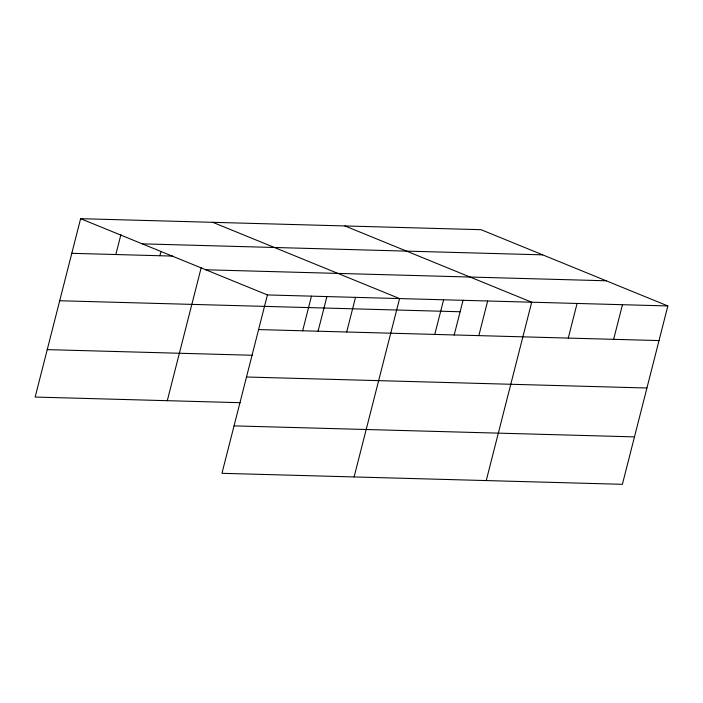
<?xml version="1.0" encoding="UTF-8"?>
<svg xmlns="http://www.w3.org/2000/svg" width="703" height="703" viewBox="0 0 703 703"><rect width="100%" height="100%" fill="white"/><g stroke="black" fill="none" stroke-linecap="round" stroke-linejoin="round"><path stroke-width="1.05" d="M667.85 305.946L267.421 294.944L221.955 473.312L622.383 484.314L667.85 305.946L481.045 229.688L80.617 218.686L35.15 397.054L240.347 402.696M115.837 254.53L120.916 234.591M159.88 255.743L160.952 251.542M167.288 400.692L201.243 267.491M302.642 330.788L311.473 296.148M318.02 331.385L326.939 296.42M346.693 331.992L355.516 297.36M354.101 476.942L399.568 298.573L212.754 222.315M434.779 334.417L443.611 299.786M454.164 335.129L463.084 300.163M478.831 335.621L487.662 300.989M486.239 480.571L531.705 302.202L344.901 225.944M568.261 338.081L577.084 303.45M613.64 339.329L622.471 304.698M142.261 243.853L542.69 254.855M71.785 253.317L172.771 256.094M205.777 269.776L606.206 280.778M59.693 300.752L460.122 311.754M258.599 329.575L659.019 340.577M47.242 349.628L252.439 355.261M246.507 377.01L646.936 388.012M234.046 425.877L634.475 436.879M80.617 218.686L267.421 294.944"/></g></svg>
